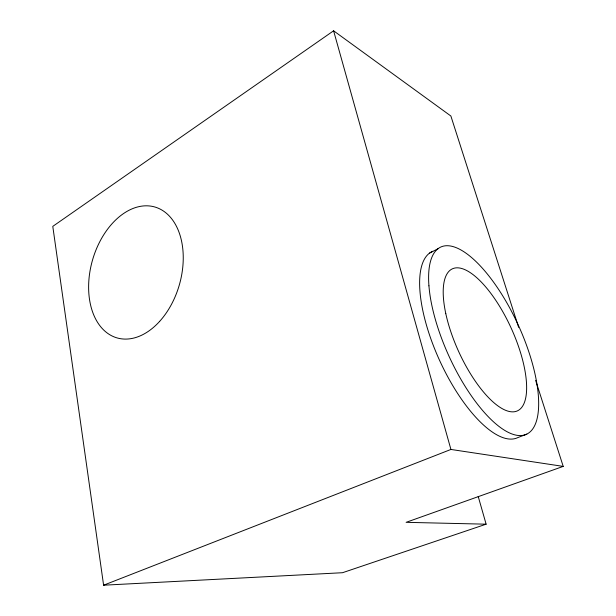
<?xml version="1.0" encoding="UTF-8"?>
<svg xmlns="http://www.w3.org/2000/svg" width="616" height="616" viewBox="0 0 616 616"><rect width="100%" height="100%" fill="white"/><g stroke="black" fill="none" stroke-linecap="round" stroke-linejoin="round"><path stroke-width="0.92" d="M518.634 327.335L450.873 116.008L333.595 30.8L52.783 226.372L103.604 585.2L342.511 572.718L486.124 524.185L478.208 496.465M429.498 253.138L438.076 248.702M103.604 585.2L450.92 449.449L563.216 466.389L535.643 380.395M526.811 434.141L517.748 437.614A102.41 38.662 65.4 0 1 439.608 360.445A102.41 38.662 65.4 0 1 432.702 251.297M563.216 466.389L406.121 522.33L486.124 524.185M333.595 30.8L450.92 449.449M159.652 321.36A68.13 45.153 -73.9 0 0 159.536 208.793A68.13 45.153 -73.9 0 0 88.619 287.187A68.13 45.153 -73.9 0 0 159.652 321.36M428.936 285.816A102.949 37.969 65.4 0 0 516.247 435.181A102.949 37.969 65.4 0 0 505.813 301.016A102.949 37.969 65.4 0 0 428.936 285.816M445.807 313.683A78.101 28.744 65.4 0 0 517.078 411.011A78.101 28.744 65.4 0 0 491.93 294.825A78.101 28.744 65.4 0 0 445.807 313.683"/></g></svg>
